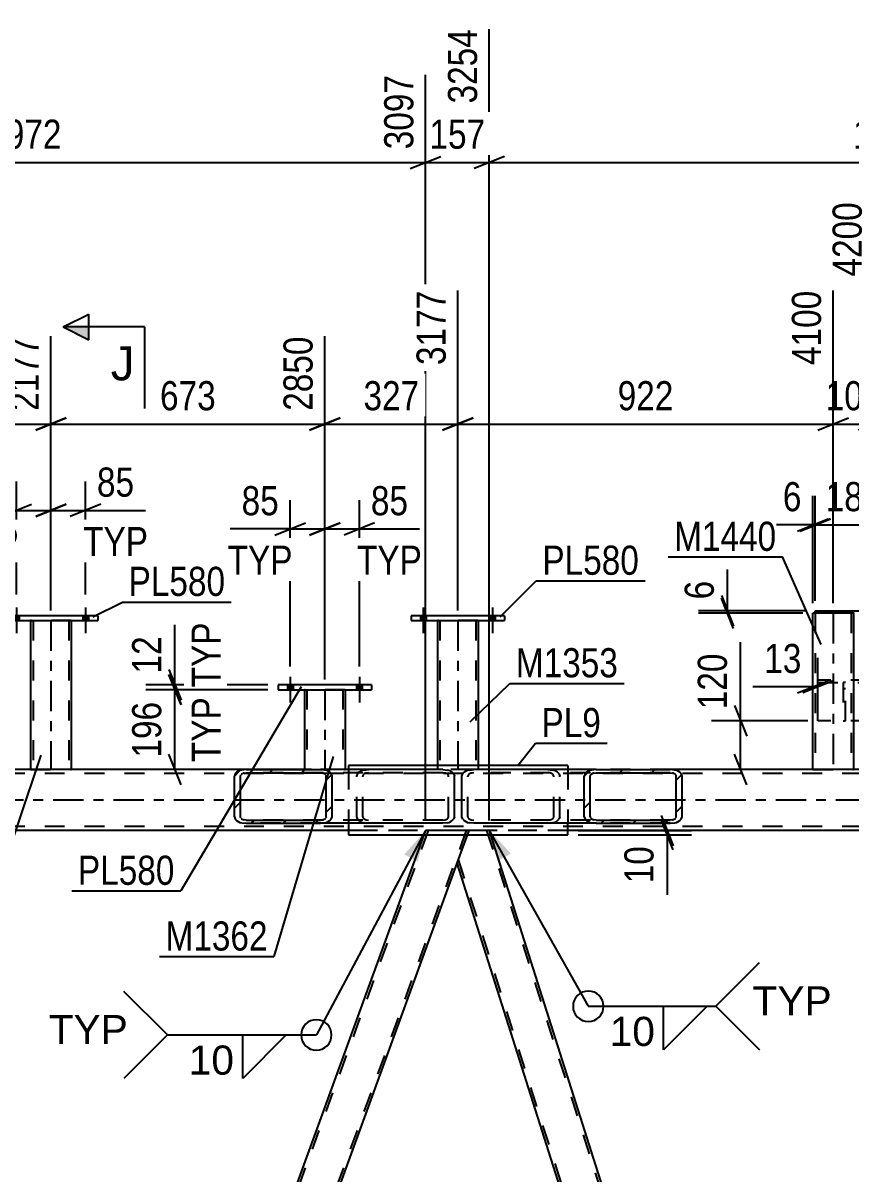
# Model space of a CAD drawing. Header units: millimetres. Extents: x -851 to 338, y -786 to 55.
# Drawn here: x -702.4 to -621, y -227.5 to -114.4 of the extents above; entities that cross this region are included whole.
import ezdxf

# ---------------------------------------------------------------- set-up
doc = ezdxf.new("R2010")
doc.units = ezdxf.units.MM
doc.linetypes.add('DXK_LINE_DOT2', pattern=[3.9198, 1.9599, -1.9599])
doc.linetypes.add('DXK_LINE_DOT3', pattern=[5.9187, 2.979, -0.9799, 0.9799, -0.9799])
doc.styles.add('Arial', font='ARIAL.TTF', dxfattribs={"height": 0.2})
doc.styles.add('Arial Narrow', font='ARIALN.TTF', dxfattribs={"height": 0.2})

# ---------------------------------------------------------------- blocks, each defined once
blk = doc.blocks.new('Bolt-232933133-59790 - 7182')
at = {"linetype": 'Continuous'}
for points in [[(-662.75, -172.65), (-663.31, -172.65), (-663.31, -173.13), (-662.75, -173.13)], [(-662.75, -172.65), (-663.31, -172.65), (-663.31, -173.13), (-662.75, -173.13)], [(-655.95, -172.65), (-656.51, -172.65), (-656.51, -173.13), (-655.95, -173.13)], [(-655.95, -172.65), (-656.51, -172.65), (-656.51, -173.13), (-655.95, -173.13)]]:
    blk.add_hatch(color=1, dxfattribs=at).paths.add_polyline_path(points)
at = {"color": 1, "linetype": 'Continuous'}
for p, q in [((-663.03, -171.85), (-663.03, -174.37)), ((-663.03, -171.85), (-663.03, -174.37)), ((-656.23, -171.85), (-656.23, -174.37)), ((-656.23, -171.85), (-656.23, -174.37)), ((-663.31, -172.65), (-663.31, -173.13)), ((-663.31, -172.65), (-663.31, -173.13)), ((-662.75, -172.65), (-662.75, -173.13)), ((-662.75, -172.65), (-662.75, -173.13)), ((-656.51, -172.65), (-656.51, -173.13)), ((-656.51, -172.65), (-656.51, -173.13)), ((-655.95, -172.65), (-655.95, -173.13)), ((-655.95, -172.65), (-655.95, -173.13))]:
    blk.add_line(p, q, dxfattribs=at)
blk = doc.blocks.new('Part-232933133-59721 - 7182')
at = {"color": 2, "linetype": 'Continuous'}
for p, q in [((-661.63, -173.13), (-661.63, -187.37)), ((-657.63, -173.13), (-657.63, -187.37))]:
    blk.add_line(p, q, dxfattribs=at)
at = {"color": 7, "linetype": 'DXK_LINE_DOT2'}
for p, q in [((-657.63, -173.13), (-661.63, -173.13)), ((-661.39, -173.13), (-661.39, -187.77)), ((-657.87, -173.13), (-657.87, -187.77)), ((-661.63, -187.37), (-661.63, -187.77)), ((-657.63, -187.77), (-661.63, -187.77)), ((-657.63, -187.37), (-657.63, -187.77))]:
    blk.add_line(p, q, dxfattribs=at)
at = {"color": 7, "linetype": 'DXK_LINE_DOT3'}
blk.add_line((-659.63, -173.13), (-659.63, -187.77), dxfattribs=at)
blk = doc.blocks.new('Part-232933133-59752 - 7182')
at = {"color": 2, "linetype": 'Continuous'}
for p, q in [((-674.71, -179.92), (-674.71, -187.77)), ((-670.71, -179.92), (-670.71, -187.77))]:
    blk.add_line(p, q, dxfattribs=at)
at = {"color": 7, "linetype": 'DXK_LINE_DOT2'}
for p, q in [((-670.71, -179.92), (-674.71, -179.92)), ((-674.47, -179.92), (-674.47, -187.77)), ((-670.95, -179.92), (-670.95, -187.77)), ((-674.71, -187.77), (-674.71, -187.77)), ((-674.71, -187.77), (-670.71, -187.77)), ((-670.71, -187.77), (-670.71, -187.77)), ((-670.71, -187.77), (-670.71, -187.77))]:
    blk.add_line(p, q, dxfattribs=at)
at = {"color": 7, "linetype": 'DXK_LINE_DOT3'}
blk.add_line((-672.71, -179.92), (-672.71, -187.77), dxfattribs=at)
blk = doc.blocks.new('Part-232933133-59761 - 7182')
at = {"color": 7, "linetype": 'DXK_LINE_DOT2'}
for p, q in [((-619.03, -178.97), (-624.23, -178.97)), ((-624.23, -182.97), (-624.23, -178.97)), ((-624.23, -179.21), (-619.03, -179.21)), ((-619.03, -182.97), (-619.03, -178.97)), ((-619.03, -182.97), (-624.23, -182.97))]:
    blk.add_line(p, q, dxfattribs=at)
blk = doc.blocks.new('Part-232933133-7331 - 7182')
at = {"color": 2, "linetype": 'Continuous'}
for p, q in [((-670.37, -187.37), (-670.37, -187.77)), ((-648.82, -187.37), (-670.37, -187.37)), ((-648.82, -187.37), (-648.82, -187.77)), ((-670.37, -193.05), (-670.37, -194.17)), ((-648.82, -194.17), (-648.82, -193.05)), ((-670.37, -194.17), (-648.82, -194.17))]:
    blk.add_line(p, q, dxfattribs=at)
at = {"color": 7, "linetype": 'DXK_LINE_DOT2'}
for p, q in [((-670.37, -187.77), (-670.37, -193.05)), ((-648.82, -187.77), (-648.82, -193.05))]:
    blk.add_line(p, q, dxfattribs=at)
blk = doc.blocks.new('Part-232933133-7350 - 7182')
at = {"linetype": 'Continuous'}
h = blk.add_hatch(dxfattribs=at)
h.set_pattern_fill('', scale=0.7, style=0, pattern_type=0)
h.set_pattern_definition([(45, (-647.1986, -188.4086), (-1.57154, 1.57154), [])])
h.paths.add_polyline_path([(-647.11, -188.16), (-647.2, -188.41), (-647.2, -192.41), (-647.11, -192.65), (-646.86, -192.86), (-646.48, -193), (-646.03, -193.05), (-638.76, -193.05), (-638.31, -193), (-637.93, -192.86), (-637.68, -192.65), (-637.59, -192.41), (-637.59, -188.41), (-637.68, -188.16), (-637.93, -187.96), (-638.31, -187.82), (-638.76, -187.77), (-646.03, -187.77), (-646.48, -187.82), (-646.86, -187.96)])
h.paths.add_polyline_path([(-646.26, -188.11), (-646.03, -188.09), (-638.76, -188.09), (-638.53, -188.11), (-638.34, -188.18), (-638.22, -188.29), (-638.17, -188.41), (-638.17, -192.41), (-638.22, -192.53), (-638.34, -192.63), (-638.53, -192.7), (-638.76, -192.73), (-646.03, -192.73), (-646.26, -192.7), (-646.45, -192.63), (-646.57, -192.53), (-646.62, -192.41), (-646.62, -188.41), (-646.57, -188.29), (-646.45, -188.18)])
at = {"color": 2, "linetype": 'Continuous'}
for p, q in [((-658.51, -187.82), (-658.06, -187.77)), ((-646.03, -187.77), (-658.06, -187.77)), ((-646.03, -187.77), (-646.48, -187.82)), ((-646.03, -187.77), (-638.76, -187.77)), ((-638.31, -187.82), (-638.76, -187.77)), ((-659.23, -188.41), (-659.14, -188.16)), ((-659.23, -192.41), (-659.23, -188.41)), ((-647.11, -188.16), (-647.2, -188.41)), ((-647.2, -192.41), (-647.2, -188.41)), ((-646.62, -188.41), (-646.57, -188.29)), ((-646.62, -192.41), (-646.62, -188.41)), ((-646.26, -188.11), (-646.03, -188.09)), ((-646.03, -188.09), (-638.76, -188.09)), ((-638.76, -188.09), (-638.53, -188.11)), ((-638.22, -188.29), (-638.17, -188.41)), ((-638.17, -192.41), (-638.17, -188.41)), ((-637.59, -188.41), (-637.68, -188.16)), ((-637.59, -192.41), (-637.59, -188.41)), ((-659.14, -192.65), (-659.23, -192.41)), ((-658.06, -193.05), (-658.51, -193)), ((-646.03, -193.05), (-658.06, -193.05)), ((-647.2, -192.41), (-647.11, -192.65)), ((-646.57, -192.53), (-646.62, -192.41)), ((-646.48, -193), (-646.03, -193.05)), ((-646.03, -192.73), (-646.26, -192.7)), ((-646.03, -192.73), (-638.76, -192.73)), ((-646.03, -193.05), (-638.76, -193.05)), ((-638.53, -192.7), (-638.76, -192.73)), ((-638.76, -193.05), (-638.31, -193)), ((-638.17, -192.41), (-638.22, -192.53)), ((-637.68, -192.65), (-637.59, -192.41))]:
    blk.add_line(p, q, dxfattribs=at)
at = {"color": 7, "linetype": 'DXK_LINE_DOT2'}
for p, q in [((-650.79, -187.77), (-650.34, -187.82)), ((-638.76, -187.77), (-646.03, -187.77)), ((-658.6, -188.29), (-658.65, -188.41)), ((-658.65, -192.41), (-658.65, -188.41)), ((-658.06, -188.09), (-658.29, -188.11)), ((-638.76, -188.09), (-658.06, -188.09)), ((-650.56, -188.11), (-650.79, -188.09)), ((-650.2, -188.41), (-650.25, -188.29)), ((-650.2, -192.41), (-650.2, -188.41)), ((-649.71, -188.16), (-649.62, -188.41)), ((-649.62, -192.41), (-649.62, -188.41)), ((-658.65, -192.41), (-658.6, -192.53)), ((-658.29, -192.7), (-658.06, -192.73)), ((-638.76, -192.73), (-658.06, -192.73)), ((-650.79, -192.73), (-650.56, -192.7)), ((-650.34, -193), (-650.79, -193.05)), ((-650.25, -192.53), (-650.2, -192.41)), ((-649.62, -192.41), (-649.71, -192.65)), ((-638.76, -193.05), (-646.03, -193.05))]:
    blk.add_line(p, q, dxfattribs=at)
at = {"color": 2, "linetype": 'Continuous'}
for centre, radius, start, end in [((-658.33, -188.89), 1.09, 99.5181, 138.0637), ((-646.3, -188.89), 1.09, 99.5181, 138.0637), ((-646.17, -188.65), 0.545, 99.5181, 138.0637), ((-638.62, -188.65), 0.545, 41.9361, 80.4817), ((-638.49, -188.89), 1.09, 41.9361, 80.4817), ((-658.33, -191.93), 1.09, 221.9361, 260.4817), ((-646.3, -191.93), 1.09, 221.9361, 260.4817), ((-646.17, -192.17), 0.545, 221.9361, 260.4817), ((-638.62, -192.17), 0.545, 279.5181, 318.0637), ((-638.49, -191.93), 1.09, 279.5181, 318.0637)]:
    blk.add_arc(centre, radius, start, end, dxfattribs=at)
at = {"color": 7, "linetype": 'DXK_LINE_DOT2'}
for centre, radius, start, end in [((-658.2, -188.65), 0.545, 99.5181, 138.0637), ((-650.65, -188.65), 0.545, 41.9361, 80.4817), ((-650.52, -188.89), 1.09, 41.9361, 80.4817), ((-658.2, -192.17), 0.545, 221.9361, 260.4817), ((-650.65, -192.17), 0.545, 279.5181, 318.0637), ((-650.52, -191.93), 1.09, 279.5181, 318.0637)]:
    blk.add_arc(centre, radius, start, end, dxfattribs=at)
blk = doc.blocks.new('Part-232933133-7376 - 7182')
at = {"color": 2, "linetype": 'Continuous'}
for p, q in [((-680.43, -187.77), (-723.89, -187.77)), ((-595.3, -187.77), (-638.75, -187.77)), ((-670.37, -193.77), (-733.95, -193.77)), ((-585.23, -193.77), (-648.82, -193.77))]:
    blk.add_line(p, q, dxfattribs=at)
at = {"color": 7, "linetype": 'DXK_LINE_DOT2'}
for p, q in [((-638.75, -187.77), (-680.43, -187.77)), ((-86.8, -188.17), (-786.71, -188.17)), ((-86.8, -193.37), (-786.71, -193.37)), ((-87.4, -193.77), (-670.37, -193.77)), ((-648.82, -193.77), (-670.37, -193.77))]:
    blk.add_line(p, q, dxfattribs=at)
at = {"color": 7, "linetype": 'DXK_LINE_DOT3'}
blk.add_line((-86.8, -190.77), (-786.71, -190.77), dxfattribs=at)
blk = doc.blocks.new('Part-232933133-7408 - 7182')
at = {"color": 7, "linetype": 'DXK_LINE_DOT2'}
for p, q in [((-662.56, -193.77), (-705.87, -312.77)), ((-658.81, -193.77), (-702.13, -312.77)), ((-662.81, -193.77), (-662.96, -194.17)), ((-658.56, -193.77), (-662.81, -193.77)), ((-658.56, -193.77), (-659.72, -196.97))]:
    blk.add_line(p, q, dxfattribs=at)
at = {"color": 2, "linetype": 'Continuous'}
for p, q in [((-662.96, -194.17), (-704.96, -309.56)), ((-659.72, -196.97), (-701.72, -312.37))]:
    blk.add_line(p, q, dxfattribs=at)
blk = doc.blocks.new('Part-232933133-7448 - 7182')
at = {"color": 2, "linetype": 'Continuous'}
for p, q in [((-658.7, -194.17), (-659.72, -196.97)), ((-656.42, -194.17), (-619.83, -309.56)), ((-659.72, -196.97), (-623.13, -312.37))]:
    blk.add_line(p, q, dxfattribs=at)
at = {"color": 7, "linetype": 'DXK_LINE_DOT2'}
for p, q in [((-658.56, -193.77), (-658.7, -194.17)), ((-656.54, -193.77), (-658.56, -193.77)), ((-656.8, -193.77), (-619.96, -309.93)), ((-656.54, -193.77), (-656.42, -194.17)), ((-659.59, -196.6), (-622.75, -312.77))]:
    blk.add_line(p, q, dxfattribs=at)
blk = doc.blocks.new('Bolt-232933133-59803 - 7182')
at = {"linetype": 'Continuous'}
for points in [[(-675.83, -179.44), (-676.39, -179.44), (-676.39, -179.92), (-675.83, -179.92)], [(-675.83, -179.44), (-676.39, -179.44), (-676.39, -179.92), (-675.83, -179.92)], [(-669.03, -179.44), (-669.59, -179.44), (-669.59, -179.92), (-669.03, -179.92)], [(-669.03, -179.44), (-669.59, -179.44), (-669.59, -179.92), (-669.03, -179.92)]]:
    blk.add_hatch(color=1, dxfattribs=at).paths.add_polyline_path(points)
at = {"color": 1, "linetype": 'Continuous'}
for p, q in [((-676.11, -178.64), (-676.11, -181.16)), ((-676.11, -178.64), (-676.11, -181.16)), ((-669.31, -178.64), (-669.31, -181.16)), ((-669.31, -178.64), (-669.31, -181.16)), ((-676.39, -179.44), (-676.39, -179.92)), ((-676.39, -179.44), (-676.39, -179.92)), ((-675.83, -179.44), (-675.83, -179.92)), ((-675.83, -179.44), (-675.83, -179.92)), ((-669.59, -179.44), (-669.59, -179.92)), ((-669.59, -179.44), (-669.59, -179.92)), ((-669.03, -179.44), (-669.03, -179.92)), ((-669.03, -179.44), (-669.03, -179.92))]:
    blk.add_line(p, q, dxfattribs=at)
blk = doc.blocks.new('Part-232933133-7487 - 7182')
at = {"linetype": 'Continuous'}
h = blk.add_hatch(dxfattribs=at)
h.set_pattern_fill('', scale=0.7, style=0, pattern_type=0)
h.set_pattern_definition([(45, (-681.5964, -188.4087), (-1.57154, 1.57154), [])])
h.paths.add_polyline_path([(-681.51, -188.16), (-681.6, -188.41), (-681.6, -192.41), (-681.51, -192.65), (-681.26, -192.86), (-680.88, -193), (-680.43, -193.05), (-673.15, -193.05), (-672.71, -193), (-672.33, -192.86), (-672.08, -192.65), (-671.99, -192.41), (-671.99, -188.41), (-672.08, -188.16), (-672.33, -187.96), (-672.71, -187.82), (-673.15, -187.77), (-680.43, -187.77), (-680.88, -187.82), (-681.26, -187.96)])
h.paths.add_polyline_path([(-680.65, -188.11), (-680.43, -188.09), (-673.15, -188.09), (-672.93, -188.11), (-672.74, -188.18), (-672.62, -188.29), (-672.57, -188.41), (-672.57, -192.41), (-672.62, -192.53), (-672.74, -192.64), (-672.93, -192.7), (-673.15, -192.73), (-680.43, -192.73), (-680.65, -192.7), (-680.84, -192.64), (-680.97, -192.53), (-681.01, -192.41), (-681.01, -188.41), (-680.97, -188.29), (-680.84, -188.18)])
at = {"color": 2, "linetype": 'Continuous'}
for p, q in [((-680.43, -187.77), (-680.88, -187.82)), ((-680.43, -187.77), (-673.15, -187.77)), ((-661.12, -187.77), (-673.15, -187.77)), ((-672.71, -187.82), (-673.15, -187.77)), ((-661.12, -187.77), (-660.68, -187.82)), ((-681.51, -188.16), (-681.6, -188.41)), ((-681.6, -192.41), (-681.6, -188.41)), ((-681.01, -188.41), (-680.97, -188.29)), ((-681.01, -192.41), (-681.01, -188.41)), ((-680.65, -188.11), (-680.43, -188.09)), ((-680.43, -188.09), (-673.15, -188.09)), ((-673.15, -188.09), (-672.93, -188.11)), ((-672.62, -188.29), (-672.57, -188.41)), ((-672.57, -192.41), (-672.57, -188.41)), ((-671.99, -188.41), (-672.08, -188.16)), ((-671.99, -192.41), (-671.99, -188.41)), ((-660.05, -188.16), (-659.96, -188.41)), ((-659.96, -192.41), (-659.96, -188.41)), ((-681.6, -192.41), (-681.51, -192.65)), ((-680.97, -192.53), (-681.01, -192.41)), ((-680.88, -193), (-680.43, -193.05)), ((-680.43, -192.73), (-680.65, -192.7)), ((-680.43, -192.73), (-673.15, -192.73)), ((-680.43, -193.05), (-673.15, -193.05)), ((-672.93, -192.7), (-673.15, -192.73)), ((-673.15, -193.05), (-672.71, -193)), ((-661.12, -193.05), (-673.15, -193.05)), ((-672.57, -192.41), (-672.62, -192.53)), ((-672.08, -192.65), (-671.99, -192.41)), ((-660.68, -193), (-661.12, -193.05)), ((-659.96, -192.41), (-660.05, -192.65))]:
    blk.add_line(p, q, dxfattribs=at)
at = {"color": 7, "linetype": 'DXK_LINE_DOT2'}
for p, q in [((-680.43, -187.77), (-673.15, -187.77)), ((-668.85, -187.82), (-668.4, -187.77)), ((-661.12, -188.09), (-680.43, -188.09)), ((-669.57, -188.41), (-669.48, -188.16)), ((-669.57, -192.41), (-669.57, -188.41)), ((-668.94, -188.29), (-668.98, -188.41)), ((-668.98, -192.41), (-668.98, -188.41)), ((-668.4, -188.09), (-668.62, -188.11)), ((-660.9, -188.11), (-661.12, -188.09)), ((-660.54, -188.41), (-660.59, -188.29)), ((-660.54, -192.41), (-660.54, -188.41)), ((-661.12, -192.73), (-680.43, -192.73)), ((-673.15, -193.05), (-680.43, -193.05)), ((-669.48, -192.65), (-669.57, -192.41)), ((-668.98, -192.41), (-668.94, -192.53)), ((-668.4, -193.05), (-668.85, -193)), ((-668.62, -192.7), (-668.4, -192.73)), ((-661.12, -192.73), (-660.9, -192.7)), ((-660.59, -192.53), (-660.54, -192.41))]:
    blk.add_line(p, q, dxfattribs=at)
at = {"color": 2, "linetype": 'Continuous'}
for centre, radius, start, end in [((-680.7, -188.89), 1.09, 99.5181, 138.0637), ((-680.56, -188.65), 0.545, 99.5181, 138.0637), ((-673.02, -188.65), 0.545, 41.9361, 80.4817), ((-672.89, -188.89), 1.09, 41.9361, 80.4817), ((-660.86, -188.89), 1.09, 41.9361, 80.4817), ((-680.7, -191.93), 1.09, 221.9361, 260.4817), ((-680.56, -192.17), 0.545, 221.9361, 260.4817), ((-673.02, -192.17), 0.545, 279.5181, 318.0637), ((-672.89, -191.93), 1.09, 279.5181, 318.0637), ((-660.86, -191.93), 1.09, 279.5181, 318.0637)]:
    blk.add_arc(centre, radius, start, end, dxfattribs=at)
at = {"color": 7, "linetype": 'DXK_LINE_DOT2'}
for centre, radius, start, end in [((-668.67, -188.89), 1.09, 99.5181, 138.0637), ((-668.53, -188.65), 0.545, 99.5181, 138.0637), ((-660.99, -188.65), 0.545, 41.9361, 80.4817), ((-668.67, -191.93), 1.09, 221.9361, 260.4817), ((-668.53, -192.17), 0.545, 221.9361, 260.4817), ((-660.99, -192.17), 0.545, 279.5181, 318.0637)]:
    blk.add_arc(centre, radius, start, end, dxfattribs=at)
blk = doc.blocks.new('Part-232933133-59722 - 7182')
at = {"color": 2, "linetype": 'Continuous'}
for p, q in [((-664.23, -172.65), (-664.23, -173.13)), ((-655.03, -172.65), (-664.23, -172.65)), ((-655.03, -172.65), (-655.03, -173.13)), ((-664.23, -173.13), (-655.03, -173.13))]:
    blk.add_line(p, q, dxfattribs=at)
blk = doc.blocks.new('Part-232933133-59725 - 7182')
at = {"color": 2, "linetype": 'Continuous'}
for p, q in [((-701.63, -173.13), (-701.63, -187.77)), ((-697.63, -173.13), (-697.63, -187.77))]:
    blk.add_line(p, q, dxfattribs=at)
at = {"color": 7, "linetype": 'DXK_LINE_DOT2'}
for p, q in [((-697.63, -173.13), (-701.63, -173.13)), ((-701.39, -173.13), (-701.39, -187.77)), ((-697.87, -173.13), (-697.87, -187.77)), ((-701.63, -187.77), (-701.63, -187.77)), ((-701.63, -187.77), (-697.63, -187.77)), ((-697.63, -187.77), (-697.63, -187.77)), ((-697.63, -187.77), (-697.63, -187.77))]:
    blk.add_line(p, q, dxfattribs=at)
at = {"color": 7, "linetype": 'DXK_LINE_DOT3'}
blk.add_line((-699.63, -173.13), (-699.63, -187.77), dxfattribs=at)
blk = doc.blocks.new('Part-232933133-59726 - 7182')
at = {"color": 2, "linetype": 'Continuous'}
for p, q in [((-704.23, -172.65), (-704.23, -173.13)), ((-695.03, -172.65), (-704.23, -172.65)), ((-695.03, -172.65), (-695.03, -173.13)), ((-704.23, -173.13), (-695.03, -173.13))]:
    blk.add_line(p, q, dxfattribs=at)
blk = doc.blocks.new('Part-232933133-59751 - 7182')
at = {"color": 2, "linetype": 'Continuous'}
for p, q in [((-620.81, -172.41), (-624.73, -172.41)), ((-624.73, -187.77), (-624.73, -172.41)), ((-620.73, -172.41), (-620.73, -187.77))]:
    blk.add_line(p, q, dxfattribs=at)
at = {"color": 7, "linetype": 'DXK_LINE_DOT2'}
for p, q in [((-624.49, -172.41), (-624.49, -187.77)), ((-624.49, -172.41), (-624.47, -172.41)), ((-620.97, -172.41), (-620.97, -187.77)), ((-620.77, -172.41), (-620.81, -172.41)), ((-620.77, -172.41), (-620.81, -172.41)), ((-620.73, -172.41), (-620.77, -172.41)), ((-620.77, -172.41), (-620.73, -172.41)), ((-624.73, -187.77), (-624.73, -187.77)), ((-624.73, -187.77), (-620.73, -187.77)), ((-620.73, -187.77), (-620.73, -187.77)), ((-620.73, -187.77), (-620.73, -187.77))]:
    blk.add_line(p, q, dxfattribs=at)
at = {"color": 7, "linetype": 'DXK_LINE_DOT3'}
blk.add_line((-622.73, -172.41), (-622.73, -187.77), dxfattribs=at)
blk = doc.blocks.new('Part-232933133-59753 - 7182')
at = {"color": 2, "linetype": 'Continuous'}
for p, q in [((-677.31, -179.44), (-677.31, -179.92)), ((-668.11, -179.44), (-677.31, -179.44)), ((-668.11, -179.44), (-668.11, -179.92)), ((-677.31, -179.92), (-668.11, -179.92))]:
    blk.add_line(p, q, dxfattribs=at)
blk = doc.blocks.new('Part-232933133-59760 - 7182')
at = {"color": 2, "linetype": 'Continuous'}
for p, q in [((-624.49, -172.41), (-624.49, -172.17)), ((-624.49, -172.17), (-616.97, -172.17)), ((-620.66, -172.41), (-620.81, -172.41)), ((-616.97, -172.17), (-616.97, -172.41))]:
    blk.add_line(p, q, dxfattribs=at)
at = {"color": 7, "linetype": 'DXK_LINE_DOT2'}
for p, q in [((-620.81, -172.41), (-624.49, -172.41)), ((-616.97, -172.41), (-620.66, -172.41))]:
    blk.add_line(p, q, dxfattribs=at)
blk = doc.blocks.new('Part-232933133-59762 - 7182')
at = {"color": 7, "linetype": 'DXK_LINE_DOT2'}
for p, q in [((-621.51, -179.21), (-621.75, -179.21)), ((-621.75, -179.21), (-621.75, -182.97)), ((-621.75, -179.81), (-621.51, -179.81)), ((-621.51, -182.97), (-621.51, -179.21)), ((-621.75, -182.97), (-621.51, -182.97))]:
    blk.add_line(p, q, dxfattribs=at)
blk = doc.blocks.new('Bolt-232933133-59792 - 7182')
at = {"linetype": 'Continuous'}
for points in [[(-702.75, -172.65), (-703.31, -172.65), (-703.31, -173.13), (-702.75, -173.13)], [(-702.75, -172.65), (-703.31, -172.65), (-703.31, -173.13), (-702.75, -173.13)], [(-695.95, -172.65), (-696.51, -172.65), (-696.51, -173.13), (-695.95, -173.13)], [(-695.95, -172.65), (-696.51, -172.65), (-696.51, -173.13), (-695.95, -173.13)]]:
    blk.add_hatch(color=1, dxfattribs=at).paths.add_polyline_path(points)
at = {"color": 1, "linetype": 'Continuous'}
for p, q in [((-703.03, -171.85), (-703.03, -174.37)), ((-703.03, -171.85), (-703.03, -174.37)), ((-696.23, -171.85), (-696.23, -174.37)), ((-696.23, -171.85), (-696.23, -174.37)), ((-703.31, -172.65), (-703.31, -173.13)), ((-703.31, -172.65), (-703.31, -173.13)), ((-702.75, -172.65), (-702.75, -173.13)), ((-702.75, -172.65), (-702.75, -173.13)), ((-696.51, -172.65), (-696.51, -173.13)), ((-696.51, -172.65), (-696.51, -173.13)), ((-695.95, -172.65), (-695.95, -173.13)), ((-695.95, -172.65), (-695.95, -173.13))]:
    blk.add_line(p, q, dxfattribs=at)
blk = doc.blocks.new('StraightDimension-232933133-71239 - 7182')
at = {"color": 7, "linetype": 'Continuous'}
for p, q in [((-687.44, -179.44), (-687.44, -173.54)), ((-687.44, -179.44), (-687.44, -173.54)), ((-688.04, -177.94), (-686.84, -180.94)), ((-686.84, -181.42), (-688.04, -178.42)), ((-678.31, -179.44), (-690.29, -179.44)), ((-687.44, -179.92), (-687.44, -179.44)), ((-678.31, -179.92), (-690.29, -179.92))]:
    blk.add_line(p, q, dxfattribs=at)
at = {"color": 0, "linetype": 'Continuous'}
blk.add_wipeout([(-682.34, -172.7), (-686.54, -172.7), (-686.54, -180.29), (-682.34, -180.29)], dxfattribs=at)
at = {"color": 0}
blk.add_wipeout([(-688.19, -174.06), (-692.39, -174.06), (-692.39, -178.92), (-688.19, -178.92)], dxfattribs=at)
at = {"color": 3, "linetype": 'Continuous', "style": 'Arial Narrow'}
blk.add_text('TYP', height=2.863, rotation=90.0002, dxfattribs=at).set_placement((-682.94, -179.69))
at = {"color": 3, "style": 'Arial Narrow'}
blk.add_text('12', height=2.863, rotation=90.0002, dxfattribs=at).set_placement((-688.79, -178.32))
blk = doc.blocks.new('StraightDimension-232933133-71273 - 7182')
at = {"color": 7, "linetype": 'Continuous'}
for p, q in [((-672.71, -178.92), (-672.71, -161.27)), ((-669.31, -177.64), (-669.31, -161.27)), ((-674.21, -164.72), (-671.21, -163.52)), ((-667.81, -163.52), (-670.81, -164.72)), ((-672.71, -164.12), (-669.31, -164.12)), ((-669.31, -164.12), (-663.4, -164.12)), ((-669.31, -164.12), (-663.4, -164.12))]:
    blk.add_line(p, q, dxfattribs=at)
at = {"color": 0}
blk.add_wipeout([(-663.93, -163.37), (-663.93, -159.17), (-668.78, -159.17), (-668.78, -163.37)], dxfattribs=at)
at = {"color": 0, "linetype": 'Continuous'}
blk.add_wipeout([(-662.56, -169.22), (-662.56, -165.02), (-670.15, -165.02), (-670.15, -169.22)], dxfattribs=at)
at = {"color": 3, "style": 'Arial Narrow'}
blk.add_text('85', height=2.863, dxfattribs=at).set_placement((-668.18, -162.77))
at = {"color": 3, "linetype": 'Continuous', "style": 'Arial Narrow'}
blk.add_text('TYP', height=2.863, dxfattribs=at).set_placement((-669.55, -168.62))
blk = doc.blocks.new('StraightDimension-232933133-70879 - 7182')
at = {"color": 7, "linetype": 'Continuous'}
for p, q in [((-618.73, -171.41), (-618.73, -131.98)), ((-622.73, -171.41), (-622.73, -140.68)), ((-624.23, -154.4), (-621.23, -153.2)), ((-622.73, -153.8), (-618.73, -153.8)), ((-617.23, -153.2), (-620.23, -154.4))]:
    blk.add_line(p, q, dxfattribs=at)
at = {"color": 0, "linetype": 'Continuous'}
blk.add_wipeout([(-619.33, -131.38), (-623.53, -131.38), (-623.53, -139.9), (-619.33, -139.9)], dxfattribs=at)
at = {"color": 3, "linetype": 'Continuous', "style": 'Arial Narrow'}
blk.add_text('4200', height=2.863, rotation=90.0002, dxfattribs=at).set_placement((-619.93, -139.3))
at = {"color": 0}
blk.add_wipeout([(-617.39, -153.05), (-617.39, -148.85), (-624.07, -148.85), (-624.07, -153.05)], dxfattribs=at)
at = {"color": 3, "style": 'Arial Narrow'}
blk.add_text('100', height=2.863, dxfattribs=at).set_placement((-623.47, -152.45))
blk = doc.blocks.new('StraightDimension-232933133-71240 - 7182')
at = {"color": 7, "linetype": 'Continuous'}
for p, q in [((-688.04, -178.42), (-686.84, -181.42)), ((-678.31, -179.92), (-690.29, -179.92)), ((-687.44, -187.77), (-687.44, -179.92)), ((-686.84, -189.27), (-688.04, -186.27)), ((-675.71, -187.77), (-690.29, -187.77))]:
    blk.add_line(p, q, dxfattribs=at)
at = {"color": 0}
blk.add_wipeout([(-688.19, -180.5), (-692.39, -180.5), (-692.39, -187.19), (-688.19, -187.19)], dxfattribs=at)
at = {"color": 0, "linetype": 'Continuous'}
blk.add_wipeout([(-682.34, -180.05), (-686.54, -180.05), (-686.54, -187.64), (-682.34, -187.64)], dxfattribs=at)
at = {"color": 3, "linetype": 'Continuous', "style": 'Arial Narrow'}
blk.add_text('TYP', height=2.863, rotation=90.0002, dxfattribs=at).set_placement((-682.94, -187.04))
at = {"color": 3, "style": 'Arial Narrow'}
blk.add_text('196', height=2.863, rotation=90.0002, dxfattribs=at).set_placement((-688.79, -186.59))
blk = doc.blocks.new('StraightDimension-232933133-71274 - 7182')
at = {"color": 7, "linetype": 'Continuous'}
for p, q in [((-676.11, -177.64), (-676.11, -161.27)), ((-672.71, -178.92), (-672.71, -161.27)), ((-677.61, -164.72), (-674.61, -163.52)), ((-671.21, -163.52), (-674.21, -164.72)), ((-676.11, -164.12), (-682.02, -164.12)), ((-676.11, -164.12), (-682.02, -164.12)), ((-676.11, -164.12), (-672.71, -164.12))]:
    blk.add_line(p, q, dxfattribs=at)
at = {"color": 0}
blk.add_wipeout([(-676.63, -163.37), (-676.63, -159.17), (-681.49, -159.17), (-681.49, -163.37)], dxfattribs=at)
at = {"color": 0, "linetype": 'Continuous'}
blk.add_wipeout([(-675.27, -169.22), (-675.27, -165.02), (-682.86, -165.02), (-682.86, -169.22)], dxfattribs=at)
at = {"color": 3, "style": 'Arial Narrow'}
blk.add_text('85', height=2.863, dxfattribs=at).set_placement((-680.89, -162.77))
at = {"color": 3, "linetype": 'Continuous', "style": 'Arial Narrow'}
blk.add_text('TYP', height=2.863, dxfattribs=at).set_placement((-682.26, -168.62))
blk = doc.blocks.new('StraightDimension-232933133-52911 - 7182')
at = {"color": 7, "linetype": 'Continuous'}
for p, q in [((-656.54, -192.77), (-656.54, -114.98)), ((-577.68, -192.77), (-577.68, -119.48)), ((-655.04, -127.49), (-658.04, -128.69)), ((-579.18, -128.69), (-576.18, -127.49)), ((-656.54, -128.09), (-577.68, -128.09))]:
    blk.add_line(p, q, dxfattribs=at)
at = {"color": 0}
blk.add_wipeout([(-612.86, -127.34), (-612.86, -123.14), (-621.37, -123.14), (-621.37, -127.34)], dxfattribs=at)
at = {"color": 3, "style": 'Arial Narrow'}
blk.add_text('1972', height=2.863, dxfattribs=at).set_placement((-620.77, -126.74))
at = {"color": 0, "linetype": 'Continuous'}
blk.add_wipeout([(-578.28, -118.88), (-582.48, -118.88), (-582.48, -127.39), (-578.28, -127.39)], dxfattribs=at)
at = {"color": 3, "linetype": 'Continuous', "style": 'Arial Narrow'}
blk.add_text('5226', height=2.863, rotation=90.0002, dxfattribs=at).set_placement((-578.88, -126.79))
blk = doc.blocks.new('StraightDimension-232933133-71500 - 7182')
at = {"color": 7, "linetype": 'Continuous'}
for p, q in [((-631.83, -182.97), (-631.83, -175.23)), ((-631.83, -182.97), (-631.83, -175.23)), ((-632.43, -181.47), (-631.23, -184.47)), ((-625.23, -182.97), (-634.68, -182.97)), ((-631.83, -187.77), (-631.83, -182.97)), ((-631.23, -189.27), (-632.43, -186.27)), ((-625.73, -187.77), (-634.68, -187.77))]:
    blk.add_line(p, q, dxfattribs=at)
at = {"color": 0}
blk.add_wipeout([(-632.58, -175.76), (-636.78, -175.76), (-636.78, -182.44), (-632.58, -182.44)], dxfattribs=at)
at = {"color": 3, "style": 'Arial Narrow'}
blk.add_text('120', height=2.863, rotation=90.0002, dxfattribs=at).set_placement((-633.18, -181.84))
blk = doc.blocks.new('StraightDimension-232933133-71504 - 7182')
at = {"color": 7, "linetype": 'Continuous'}
for p, q in [((-624.73, -171.41), (-624.73, -160.87)), ((-624.49, -171.17), (-624.49, -160.87)), ((-624.73, -163.72), (-628.81, -163.72)), ((-624.73, -163.72), (-628.81, -163.72)), ((-626.23, -164.32), (-623.23, -163.12)), ((-622.99, -163.12), (-625.99, -164.32)), ((-624.73, -163.72), (-624.49, -163.72))]:
    blk.add_line(p, q, dxfattribs=at)
at = {"color": 0}
blk.add_wipeout([(-625.26, -162.97), (-625.26, -158.77), (-628.28, -158.77), (-628.28, -162.97)], dxfattribs=at)
at = {"color": 3, "style": 'Arial Narrow'}
blk.add_text('6', height=2.86, dxfattribs=at).set_placement((-627.68, -162.37))
blk = doc.blocks.new('StraightDimension-232933133-70883 - 7182')
at = {"color": 7, "linetype": 'Continuous'}
for p, q in [((-723.79, -178.92), (-723.79, -140.68)), ((-699.63, -172.13), (-699.63, -145.18)), ((-722.29, -153.2), (-725.29, -154.4)), ((-723.79, -153.8), (-699.63, -153.8)), ((-701.13, -154.4), (-698.13, -153.2))]:
    blk.add_line(p, q, dxfattribs=at)
at = {"color": 0}
blk.add_wipeout([(-708.37, -153.05), (-708.37, -148.85), (-715.05, -148.85), (-715.05, -153.05)], dxfattribs=at)
at = {"color": 3, "style": 'Arial Narrow'}
blk.add_text('604', height=2.863, dxfattribs=at).set_placement((-714.45, -152.45))
at = {"color": 0, "linetype": 'Continuous'}
blk.add_wipeout([(-700.23, -144.58), (-704.43, -144.58), (-704.43, -153.1), (-700.23, -153.1)], dxfattribs=at)
at = {"color": 3, "linetype": 'Continuous', "style": 'Arial Narrow'}
blk.add_text('2177', height=2.863, rotation=90.0002, dxfattribs=at).set_placement((-700.83, -152.5))
blk = doc.blocks.new('StraightDimension-232933133-52912 - 7182')
at = {"color": 7, "linetype": 'Continuous'}
for p, q in [((-656.54, -192.77), (-656.54, -114.98)), ((-662.81, -192.77), (-662.81, -119.48)), ((-664.31, -128.69), (-661.31, -127.49)), ((-655.04, -127.49), (-658.04, -128.69)), ((-662.81, -128.09), (-656.54, -128.09))]:
    blk.add_line(p, q, dxfattribs=at)
at = {"color": 0}
blk.add_wipeout([(-656.34, -127.34), (-656.34, -123.14), (-663.02, -123.14), (-663.02, -127.34)], dxfattribs=at)
at = {"color": 3, "style": 'Arial Narrow'}
blk.add_text('157', height=2.863, dxfattribs=at).set_placement((-662.42, -126.74))
at = {"color": 0, "linetype": 'Continuous'}
blk.add_wipeout([(-657.14, -114.38), (-661.34, -114.38), (-661.34, -122.89), (-657.14, -122.89)], dxfattribs=at)
at = {"color": 3, "linetype": 'Continuous', "style": 'Arial Narrow'}
blk.add_text('3254', height=2.863, rotation=90.0002, dxfattribs=at).set_placement((-657.74, -122.29))
blk = doc.blocks.new('StraightDimension-232933133-71503 - 7182')
at = {"color": 7, "linetype": 'Continuous'}
for p, q in [((-624.49, -171.17), (-624.49, -160.87)), ((-616.97, -171.41), (-616.97, -160.87)), ((-625.99, -164.32), (-622.99, -163.12)), ((-624.49, -163.72), (-616.97, -163.72)), ((-615.47, -163.12), (-618.47, -164.32))]:
    blk.add_line(p, q, dxfattribs=at)
at = {"color": 0}
blk.add_wipeout([(-617.39, -162.97), (-617.39, -158.77), (-624.07, -158.77), (-624.07, -162.97)], dxfattribs=at)
at = {"color": 3, "style": 'Arial Narrow'}
blk.add_text('188', height=2.863, dxfattribs=at).set_placement((-623.47, -162.37))
blk = doc.blocks.new('StraightDimension-232933133-70880 - 7182')
at = {"color": 7, "linetype": 'Continuous'}
for p, q in [((-659.63, -172.13), (-659.63, -140.68)), ((-622.73, -171.41), (-622.73, -140.68)), ((-658.13, -153.2), (-661.13, -154.4)), ((-659.63, -153.8), (-622.73, -153.8)), ((-624.23, -154.4), (-621.23, -153.2))]:
    blk.add_line(p, q, dxfattribs=at)
at = {"color": 0, "linetype": 'Continuous'}
blk.add_wipeout([(-623.33, -140.08), (-627.53, -140.08), (-627.53, -148.6), (-623.33, -148.6)], dxfattribs=at)
at = {"color": 0}
blk.add_wipeout([(-637.84, -153.05), (-637.84, -148.85), (-644.52, -148.85), (-644.52, -153.05)], dxfattribs=at)
at = {"color": 3, "linetype": 'Continuous', "style": 'Arial Narrow'}
blk.add_text('4100', height=2.863, rotation=90.0002, dxfattribs=at).set_placement((-623.93, -148))
at = {"color": 3, "style": 'Arial Narrow'}
blk.add_text('922', height=2.863, dxfattribs=at).set_placement((-643.92, -152.45))
blk = doc.blocks.new('StraightDimension-232933133-70882 - 7182')
at = {"color": 7, "linetype": 'Continuous'}
for p, q in [((-699.63, -172.13), (-699.63, -145.18)), ((-672.71, -178.92), (-672.71, -145.18)), ((-698.13, -153.2), (-701.13, -154.4)), ((-699.63, -153.8), (-672.71, -153.8)), ((-674.21, -154.4), (-671.21, -153.2))]:
    blk.add_line(p, q, dxfattribs=at)
at = {"color": 0}
blk.add_wipeout([(-682.83, -153.05), (-682.83, -148.85), (-689.51, -148.85), (-689.51, -153.05)], dxfattribs=at)
at = {"color": 3, "style": 'Arial Narrow'}
blk.add_text('673', height=2.863, dxfattribs=at).set_placement((-688.91, -152.45))
at = {"color": 0, "linetype": 'Continuous'}
blk.add_wipeout([(-673.31, -144.58), (-677.51, -144.58), (-677.51, -153.1), (-673.31, -153.1)], dxfattribs=at)
at = {"color": 3, "linetype": 'Continuous', "style": 'Arial Narrow'}
blk.add_text('2850', height=2.863, rotation=90.0002, dxfattribs=at).set_placement((-673.91, -152.5))
blk = doc.blocks.new('StraightDimension-232933133-52913 - 7182')
at = {"color": 7, "linetype": 'Continuous'}
for p, q in [((-741.68, -192.77), (-741.68, -114.98)), ((-662.81, -192.77), (-662.81, -119.48)), ((-740.18, -127.49), (-743.18, -128.69)), ((-664.31, -128.69), (-661.31, -127.49)), ((-741.68, -128.09), (-662.81, -128.09))]:
    blk.add_line(p, q, dxfattribs=at)
at = {"color": 0}
blk.add_wipeout([(-697.99, -127.34), (-697.99, -123.14), (-706.5, -123.14), (-706.5, -127.34)], dxfattribs=at)
at = {"color": 3, "style": 'Arial Narrow'}
blk.add_text('1972', height=2.863, dxfattribs=at).set_placement((-705.9, -126.74))
at = {"color": 0, "linetype": 'Continuous'}
blk.add_wipeout([(-663.41, -118.88), (-667.61, -118.88), (-667.61, -127.39), (-663.41, -127.39)], dxfattribs=at)
at = {"color": 3, "linetype": 'Continuous', "style": 'Arial Narrow'}
blk.add_text('3097', height=2.863, rotation=90.0002, dxfattribs=at).set_placement((-664.01, -126.79))
blk = doc.blocks.new('StraightDimension-232933133-70881 - 7182')
at = {"color": 7, "linetype": 'Continuous'}
for p, q in [((-659.63, -172.13), (-659.63, -140.68)), ((-672.71, -178.92), (-672.71, -145.18)), ((-671.21, -153.2), (-674.21, -154.4)), ((-672.71, -153.8), (-659.63, -153.8)), ((-661.13, -154.4), (-658.13, -153.2))]:
    blk.add_line(p, q, dxfattribs=at)
at = {"color": 0}
blk.add_wipeout([(-662.83, -153.05), (-662.83, -148.85), (-669.51, -148.85), (-669.51, -153.05)], dxfattribs=at)
at = {"color": 3, "style": 'Arial Narrow'}
blk.add_text('327', height=2.863, dxfattribs=at).set_placement((-668.91, -152.45))
at = {"color": 0, "linetype": 'Continuous'}
blk.add_wipeout([(-660.23, -140.08), (-664.43, -140.08), (-664.43, -148.6), (-660.23, -148.6)], dxfattribs=at)
at = {"color": 3, "linetype": 'Continuous', "style": 'Arial Narrow'}
blk.add_text('3177', height=2.863, rotation=90.0002, dxfattribs=at).set_placement((-660.83, -148))
blk = doc.blocks.new('StraightDimension-232933133-71254 - 7182')
at = {"color": 7, "linetype": 'Continuous'}
for p, q in [((-699.63, -172.13), (-699.63, -159.44)), ((-696.23, -170.55), (-696.23, -159.44)), ((-701.13, -162.89), (-698.13, -161.69)), ((-694.73, -161.69), (-697.73, -162.89)), ((-699.63, -162.29), (-696.23, -162.29)), ((-696.23, -162.29), (-690.33, -162.29)), ((-696.23, -162.29), (-690.33, -162.29))]:
    blk.add_line(p, q, dxfattribs=at)
at = {"color": 0}
blk.add_wipeout([(-690.85, -161.54), (-690.85, -157.34), (-695.71, -157.34), (-695.71, -161.54)], dxfattribs=at)
at = {"color": 0, "linetype": 'Continuous'}
blk.add_wipeout([(-689.48, -167.39), (-689.48, -163.19), (-697.07, -163.19), (-697.07, -167.39)], dxfattribs=at)
at = {"color": 3, "style": 'Arial Narrow'}
blk.add_text('85', height=2.863, dxfattribs=at).set_placement((-695.11, -160.94))
at = {"color": 3, "linetype": 'Continuous', "style": 'Arial Narrow'}
blk.add_text('TYP', height=2.863, dxfattribs=at).set_placement((-696.47, -166.79))
blk = doc.blocks.new('StraightDimension-232933133-71255 - 7182')
at = {"color": 7, "linetype": 'Continuous'}
for p, q in [((-703.03, -170.55), (-703.03, -159.44)), ((-699.63, -172.13), (-699.63, -159.44)), ((-704.53, -162.89), (-701.53, -161.69)), ((-698.13, -161.69), (-701.13, -162.89)), ((-703.03, -162.29), (-708.94, -162.29)), ((-703.03, -162.29), (-708.94, -162.29)), ((-703.03, -162.29), (-699.63, -162.29))]:
    blk.add_line(p, q, dxfattribs=at)
at = {"color": 0}
blk.add_wipeout([(-703.56, -161.54), (-703.56, -157.34), (-708.41, -157.34), (-708.41, -161.54)], dxfattribs=at)
at = {"color": 0, "linetype": 'Continuous'}
blk.add_wipeout([(-702.19, -167.39), (-702.19, -163.19), (-709.78, -163.19), (-709.78, -167.39)], dxfattribs=at)
at = {"color": 3, "style": 'Arial Narrow'}
blk.add_text('85', height=2.863, dxfattribs=at).set_placement((-707.81, -160.94))
at = {"color": 3, "linetype": 'Continuous', "style": 'Arial Narrow'}
blk.add_text('TYP', height=2.863, dxfattribs=at).set_placement((-709.18, -166.79))
blk = doc.blocks.new('StraightDimension-232933133-71510 - 7182')
at = {"color": 7, "linetype": 'Continuous'}
for p, q in [((-633.12, -172.17), (-633.12, -168.09)), ((-633.12, -172.17), (-633.12, -168.09)), ((-633.72, -170.67), (-632.52, -173.67)), ((-632.52, -173.91), (-633.72, -170.91)), ((-625.49, -172.17), (-635.97, -172.17)), ((-625.73, -172.41), (-635.97, -172.41)), ((-633.12, -172.41), (-633.12, -172.17))]:
    blk.add_line(p, q, dxfattribs=at)
at = {"color": 0}
blk.add_wipeout([(-633.87, -168.61), (-638.07, -168.61), (-638.07, -171.64), (-633.87, -171.64)], dxfattribs=at)
at = {"color": 3, "style": 'Arial Narrow'}
blk.add_text('6', height=2.86, rotation=90.0002, dxfattribs=at).set_placement((-634.47, -171.04))
blk = doc.blocks.new('StraightDimension-232933133-71608 - 7182')
at = {"color": 7, "linetype": 'Continuous'}
for p, q in [((-624.73, -182.19), (-624.73, -176.78)), ((-624.23, -181.97), (-624.23, -176.78)), ((-624.73, -179.63), (-630.64, -179.63)), ((-624.73, -179.63), (-630.64, -179.63)), ((-626.23, -180.23), (-623.23, -179.03)), ((-622.73, -179.03), (-625.73, -180.23)), ((-624.73, -179.63), (-624.23, -179.63))]:
    blk.add_line(p, q, dxfattribs=at)
at = {"color": 0}
blk.add_wipeout([(-625.26, -178.88), (-625.26, -174.68), (-630.11, -174.68), (-630.11, -178.88)], dxfattribs=at)
at = {"color": 3, "style": 'Arial Narrow'}
blk.add_text('13', height=2.863, dxfattribs=at).set_placement((-629.51, -178.28))
blk = doc.blocks.new('StraightDimension-232933133-71633 - 7182')
at = {"color": 7, "linetype": 'Continuous'}
for p, q in [((-639.65, -192.27), (-638.45, -195.27)), ((-638.45, -195.67), (-639.65, -192.67)), ((-647.82, -193.77), (-636.65, -193.77)), ((-647.82, -194.17), (-636.65, -194.17)), ((-639.05, -194.17), (-639.05, -193.77)), ((-639.05, -194.17), (-639.05, -200.07)), ((-639.05, -194.17), (-639.05, -200.07))]:
    blk.add_line(p, q, dxfattribs=at)
at = {"color": 0}
blk.add_wipeout([(-639.8, -194.69), (-644, -194.69), (-644, -199.55), (-639.8, -199.55)], dxfattribs=at)
at = {"color": 3, "style": 'Arial Narrow'}
blk.add_text('10', height=2.863, rotation=90.0002, dxfattribs=at).set_placement((-640.4, -198.95))
blk = doc.blocks.new('SectionMark-232933133-8660 - 7182')
at = {"linetype": 'Continuous'}
blk.add_hatch(color=6, dxfattribs=at).paths.add_polyline_path([(-695.92, -144.26), (-695.92, -145.51), (-698.42, -144.26)])
at = {"color": 6, "linetype": 'Continuous'}
for p, q in [((-698.42, -144.26), (-695.92, -143.01)), ((-695.92, -145.51), (-695.92, -143.01)), ((-690.42, -144.26), (-698.42, -144.26)), ((-698.42, -144.26), (-695.92, -145.51)), ((-690.42, -144.26), (-690.42, -152.26))]:
    blk.add_line(p, q, dxfattribs=at)
at = {"color": 0, "linetype": 'Continuous'}
blk.add_wipeout([(-691.42, -149.51), (-691.42, -146.01), (-693.75, -146.01), (-693.75, -149.51)], dxfattribs=at)
at = {"color": 3, "linetype": 'Continuous', "style": 'Arial'}
blk.add_text('J', height=3.34, dxfattribs=at).set_placement((-693.75, -149.51))
blk = doc.blocks.new('WeldMark-232933133-8681 - 7182')
at = {"linetype": 'Continuous'}
blk.add_hatch(color=30, dxfattribs=at).paths.add_polyline_path([(-664.91, -196.11), (-662.83, -193.81), (-663.58, -196.81)])
at = {"color": 30, "linetype": 'Continuous'}
for p in [(-662.83, -193.81), (-688.19, -213.86)]:
    blk.add_line(p, (-673.54, -213.86), dxfattribs=at)
at = {"color": 3, "linetype": 'Continuous'}
for p, q in [((-688.19, -213.86), (-692.47, -209.57)), ((-688.19, -213.86), (-692.47, -218.14)), ((-680.78, -213.86), (-676.5, -213.86)), ((-676.5, -213.86), (-680.78, -218.14)), ((-680.78, -218.14), (-680.78, -213.86))]:
    blk.add_line(p, q, dxfattribs=at)
for start, end in [(90, 270), (270, 90)]:
    blk.add_arc((-673.54, -213.86), 1.5, start, end, dxfattribs=at)
at = {"color": 0}
blk.add_wipeout([(-681.44, -217.96), (-681.44, -214.56), (-686.29, -214.56), (-686.29, -217.96)], dxfattribs=at)
at = {"color": 3, "style": 'Arial'}
blk.add_text('10', height=2.865, dxfattribs=at).set_placement((-686.09, -217.76))
at = {"color": 0, "linetype": 'Continuous'}
blk.add_wipeout([(-692.09, -214.76), (-692.09, -211.76), (-699.86, -211.76), (-699.86, -214.76)], dxfattribs=at)
blk.add_wipeout([(-692.09, -214.76), (-692.09, -211.76), (-699.86, -211.76), (-699.86, -214.76)], dxfattribs=at)
at = {"color": 3, "linetype": 'Continuous', "style": 'Arial'}
blk.add_text('TYP', height=2.865, dxfattribs=at).set_placement((-699.86, -214.76))
blk = doc.blocks.new('Mark-232933133-71359 - 7182')
at = {"color": 30, "linetype": 'Continuous'}
for p in [(-700.62, -186.34), (-718.33, -205.56)]:
    blk.add_line(p, (-707.08, -205.56), dxfattribs=at)
at = {"color": 0}
blk.add_wipeout([(-707.68, -204.96), (-707.68, -201.96), (-717.73, -201.96), (-717.73, -204.96)], dxfattribs=at)
blk.add_wipeout([(-707.68, -204.96), (-707.68, -201.96), (-717.73, -201.96), (-717.73, -204.96)], dxfattribs=at)
at = {"color": 3, "style": 'Arial Narrow'}
blk.add_text('M1353', height=2.863, dxfattribs=at).set_placement((-717.73, -204.96))
blk = doc.blocks.new('Mark-232933133-71380 - 7182')
at = {"color": 30, "linetype": 'Continuous'}
for p in [(-675.04, -179.62), (-697.58, -199.7)]:
    blk.add_line(p, (-686.87, -199.7), dxfattribs=at)
at = {"color": 0}
blk.add_wipeout([(-687.47, -199.1), (-687.47, -196.1), (-696.98, -196.1), (-696.98, -199.1)], dxfattribs=at)
blk.add_wipeout([(-687.47, -199.1), (-687.47, -196.1), (-696.98, -196.1), (-696.98, -199.1)], dxfattribs=at)
at = {"color": 3, "style": 'Arial Narrow'}
blk.add_text('PL580', height=2.863, dxfattribs=at).set_placement((-696.98, -199.1))
blk = doc.blocks.new('Mark-232933133-71423 - 7182')
at = {"color": 30, "linetype": 'Continuous'}
for p in [(-638.97, -166.87), (-623.92, -175.49)]:
    blk.add_line(p, (-627.71, -166.87), dxfattribs=at)
at = {"color": 0}
blk.add_wipeout([(-628.31, -166.27), (-628.31, -163.27), (-638.37, -163.27), (-638.37, -166.27)], dxfattribs=at)
blk.add_wipeout([(-628.31, -166.27), (-628.31, -163.27), (-638.37, -163.27), (-638.37, -166.27)], dxfattribs=at)
at = {"color": 3, "style": 'Arial Narrow'}
blk.add_text('M1440', height=2.863, dxfattribs=at).set_placement((-638.37, -166.27))
blk = doc.blocks.new('Mark-232933133-71412 - 7182')
at = {"color": 30, "linetype": 'Continuous'}
for p, q in [((-658.42, -183.08), (-654.53, -179.3)), ((-654.53, -179.3), (-643.28, -179.3))]:
    blk.add_line(p, q, dxfattribs=at)
at = {"color": 0}
blk.add_wipeout([(-643.88, -178.7), (-643.88, -175.7), (-653.93, -175.7), (-653.93, -178.7)], dxfattribs=at)
blk.add_wipeout([(-643.88, -178.7), (-643.88, -175.7), (-653.93, -175.7), (-653.93, -178.7)], dxfattribs=at)
at = {"color": 3, "style": 'Arial Narrow'}
blk.add_text('M1353', height=2.863, dxfattribs=at).set_placement((-653.93, -178.7))
blk = doc.blocks.new('WeldMark-232933133-8668 - 7182')
at = {"linetype": 'Continuous'}
blk.add_hatch(color=30, dxfattribs=at).paths.add_polyline_path([(-655.72, -196.75), (-656.54, -193.77), (-654.42, -196.01)])
at = {"color": 30, "linetype": 'Continuous'}
for p, q in [((-656.54, -193.77), (-646.81, -211.04)), ((-646.81, -211.04), (-634.26, -211.04))]:
    blk.add_line(p, q, dxfattribs=at)
at = {"color": 3, "linetype": 'Continuous'}
for p, q in [((-634.26, -211.04), (-629.97, -206.75)), ((-639.4, -211.04), (-635.12, -211.04)), ((-635.12, -211.04), (-639.4, -215.32)), ((-639.4, -215.32), (-639.4, -211.04)), ((-634.26, -211.04), (-629.97, -215.32))]:
    blk.add_line(p, q, dxfattribs=at)
blk.add_arc((-646.81, -211.04), 1.5, 90, 270, dxfattribs=at)
at = {"color": 0}
blk.add_wipeout([(-640.06, -215.14), (-640.06, -211.74), (-644.91, -211.74), (-644.91, -215.14)], dxfattribs=at)
at = {"color": 3, "linetype": 'Continuous'}
blk.add_arc((-646.81, -211.04), 1.5, 270, 90, dxfattribs=at)
at = {"color": 3, "style": 'Arial'}
blk.add_text('10', height=2.865, dxfattribs=at).set_placement((-644.71, -214.94))
at = {"color": 0, "linetype": 'Continuous'}
blk.add_wipeout([(-622.88, -211.94), (-622.88, -208.94), (-630.66, -208.94), (-630.66, -211.94)], dxfattribs=at)
blk.add_wipeout([(-622.88, -211.94), (-622.88, -208.94), (-630.66, -208.94), (-630.66, -211.94)], dxfattribs=at)
at = {"color": 3, "linetype": 'Continuous', "style": 'Arial'}
blk.add_text('TYP', height=2.865, dxfattribs=at).set_placement((-630.66, -211.94))
blk = doc.blocks.new('Mark-232933133-71635 - 7182')
at = {"color": 30, "linetype": 'Continuous'}
for p, q in [((-653.74, -187.37), (-652.01, -185.18)), ((-652.01, -185.18), (-644.96, -185.18))]:
    blk.add_line(p, q, dxfattribs=at)
at = {"color": 0}
blk.add_wipeout([(-645.56, -184.58), (-645.56, -181.58), (-651.41, -181.58), (-651.41, -184.58)], dxfattribs=at)
blk.add_wipeout([(-645.56, -184.58), (-645.56, -181.58), (-651.41, -181.58), (-651.41, -184.58)], dxfattribs=at)
at = {"color": 3, "style": 'Arial Narrow'}
blk.add_text('PL9', height=2.863, dxfattribs=at).set_placement((-651.41, -184.58))
blk = doc.blocks.new('Mark-232933133-71362 - 7182')
at = {"color": 30, "linetype": 'Continuous'}
for p, q in [((-695.52, -172.76), (-692.6, -171.3)), ((-692.6, -171.3), (-681.9, -171.3))]:
    blk.add_line(p, q, dxfattribs=at)
at = {"color": 0}
blk.add_wipeout([(-682.5, -170.7), (-682.5, -167.7), (-692, -167.7), (-692, -170.7)], dxfattribs=at)
blk.add_wipeout([(-682.5, -170.7), (-682.5, -167.7), (-692, -167.7), (-692, -170.7)], dxfattribs=at)
at = {"color": 3, "style": 'Arial Narrow'}
blk.add_text('PL580', height=2.863, dxfattribs=at).set_placement((-692, -170.7))
blk = doc.blocks.new('Mark-232933133-71377 - 7182')
at = {"color": 30, "linetype": 'Continuous'}
for p in [(-671.89, -186.5), (-688.97, -206.16)]:
    blk.add_line(p, (-677.72, -206.16), dxfattribs=at)
at = {"color": 0}
blk.add_wipeout([(-678.32, -205.56), (-678.32, -202.56), (-688.37, -202.56), (-688.37, -205.56)], dxfattribs=at)
blk.add_wipeout([(-678.32, -205.56), (-678.32, -202.56), (-688.37, -202.56), (-688.37, -205.56)], dxfattribs=at)
at = {"color": 3, "style": 'Arial Narrow'}
blk.add_text('M1362', height=2.863, dxfattribs=at).set_placement((-688.37, -205.56))
blk = doc.blocks.new('Mark-232933133-71415 - 7182')
at = {"color": 30, "linetype": 'Continuous'}
for p, q in [((-655.46, -172.76), (-651.92, -169.22)), ((-651.92, -169.22), (-641.22, -169.22))]:
    blk.add_line(p, q, dxfattribs=at)
at = {"color": 0}
blk.add_wipeout([(-641.82, -168.62), (-641.82, -165.62), (-651.32, -165.62), (-651.32, -168.62)], dxfattribs=at)
blk.add_wipeout([(-641.82, -168.62), (-641.82, -165.62), (-651.32, -165.62), (-651.32, -168.62)], dxfattribs=at)
at = {"color": 3, "style": 'Arial Narrow'}
blk.add_text('PL580', height=2.863, dxfattribs=at).set_placement((-651.32, -168.62))

msp = doc.modelspace()

# ---------------------------------------------------------------- block references
for name in ['StraightDimension-232933133-70879 - 7182', 'Bolt-232933133-59792 - 7182', 'Bolt-232933133-59790 - 7182', 'Part-232933133-59726 - 7182', 'StraightDimension-232933133-71239 - 7182', 'Part-232933133-59722 - 7182', 'Part-232933133-59751 - 7182', 'Part-232933133-59760 - 7182', 'Part-232933133-59725 - 7182', 'Part-232933133-59721 - 7182', 'Bolt-232933133-59803 - 7182', 'Part-232933133-59753 - 7182', 'Part-232933133-59761 - 7182', 'Part-232933133-59762 - 7182', 'Part-232933133-59752 - 7182', 'Part-232933133-7376 - 7182', 'Part-232933133-7487 - 7182', 'Part-232933133-7331 - 7182', 'Part-232933133-7350 - 7182', 'Part-232933133-7408 - 7182', 'Part-232933133-7448 - 7182']:
    msp.add_blockref(name, (0, 0))

# ---------------------------------------------------------------- next in the draw order: block references
for name in ['StraightDimension-232933133-52911 - 7182', 'StraightDimension-232933133-70883 - 7182', 'StraightDimension-232933133-71273 - 7182', 'StraightDimension-232933133-71240 - 7182']:
    msp.add_blockref(name, (0, 0))

# ---------------------------------------------------------------- next in the draw order: block references
for name in ['StraightDimension-232933133-52912 - 7182', 'StraightDimension-232933133-71274 - 7182', 'StraightDimension-232933133-71504 - 7182', 'StraightDimension-232933133-71500 - 7182', 'StraightDimension-232933133-71633 - 7182']:
    msp.add_blockref(name, (0, 0))

# ---------------------------------------------------------------- next in the draw order: block references
for name in ['StraightDimension-232933133-70882 - 7182', 'StraightDimension-232933133-71503 - 7182', 'StraightDimension-232933133-71608 - 7182', 'WeldMark-232933133-8668 - 7182']:
    msp.add_blockref(name, (0, 0))

# ---------------------------------------------------------------- next in the draw order: block references
msp.add_blockref('StraightDimension-232933133-70880 - 7182', (0, 0))

# ---------------------------------------------------------------- next in the draw order: block references
for name in ['StraightDimension-232933133-52913 - 7182', 'Mark-232933133-71415 - 7182', 'StraightDimension-232933133-71510 - 7182']:
    msp.add_blockref(name, (0, 0))

# ---------------------------------------------------------------- next in the draw order: block references
for name in ['StraightDimension-232933133-70881 - 7182', 'StraightDimension-232933133-71254 - 7182', 'Mark-232933133-71423 - 7182', 'Mark-232933133-71359 - 7182']:
    msp.add_blockref(name, (0, 0))

# ---------------------------------------------------------------- next in the draw order: block references
for name in ['StraightDimension-232933133-71255 - 7182', 'Mark-232933133-71412 - 7182']:
    msp.add_blockref(name, (0, 0))

# ---------------------------------------------------------------- next in the draw order: block references
for name in ['SectionMark-232933133-8660 - 7182', 'Mark-232933133-71635 - 7182']:
    msp.add_blockref(name, (0, 0))

# ---------------------------------------------------------------- next in the draw order: block references
for name in ['Mark-232933133-71362 - 7182', 'WeldMark-232933133-8681 - 7182']:
    msp.add_blockref(name, (0, 0))

# ---------------------------------------------------------------- next in the draw order: block references
msp.add_blockref('Mark-232933133-71380 - 7182', (0, 0))

# ---------------------------------------------------------------- next in the draw order: block references
msp.add_blockref('Mark-232933133-71377 - 7182', (0, 0))

doc.saveas('drawing.dxf')
